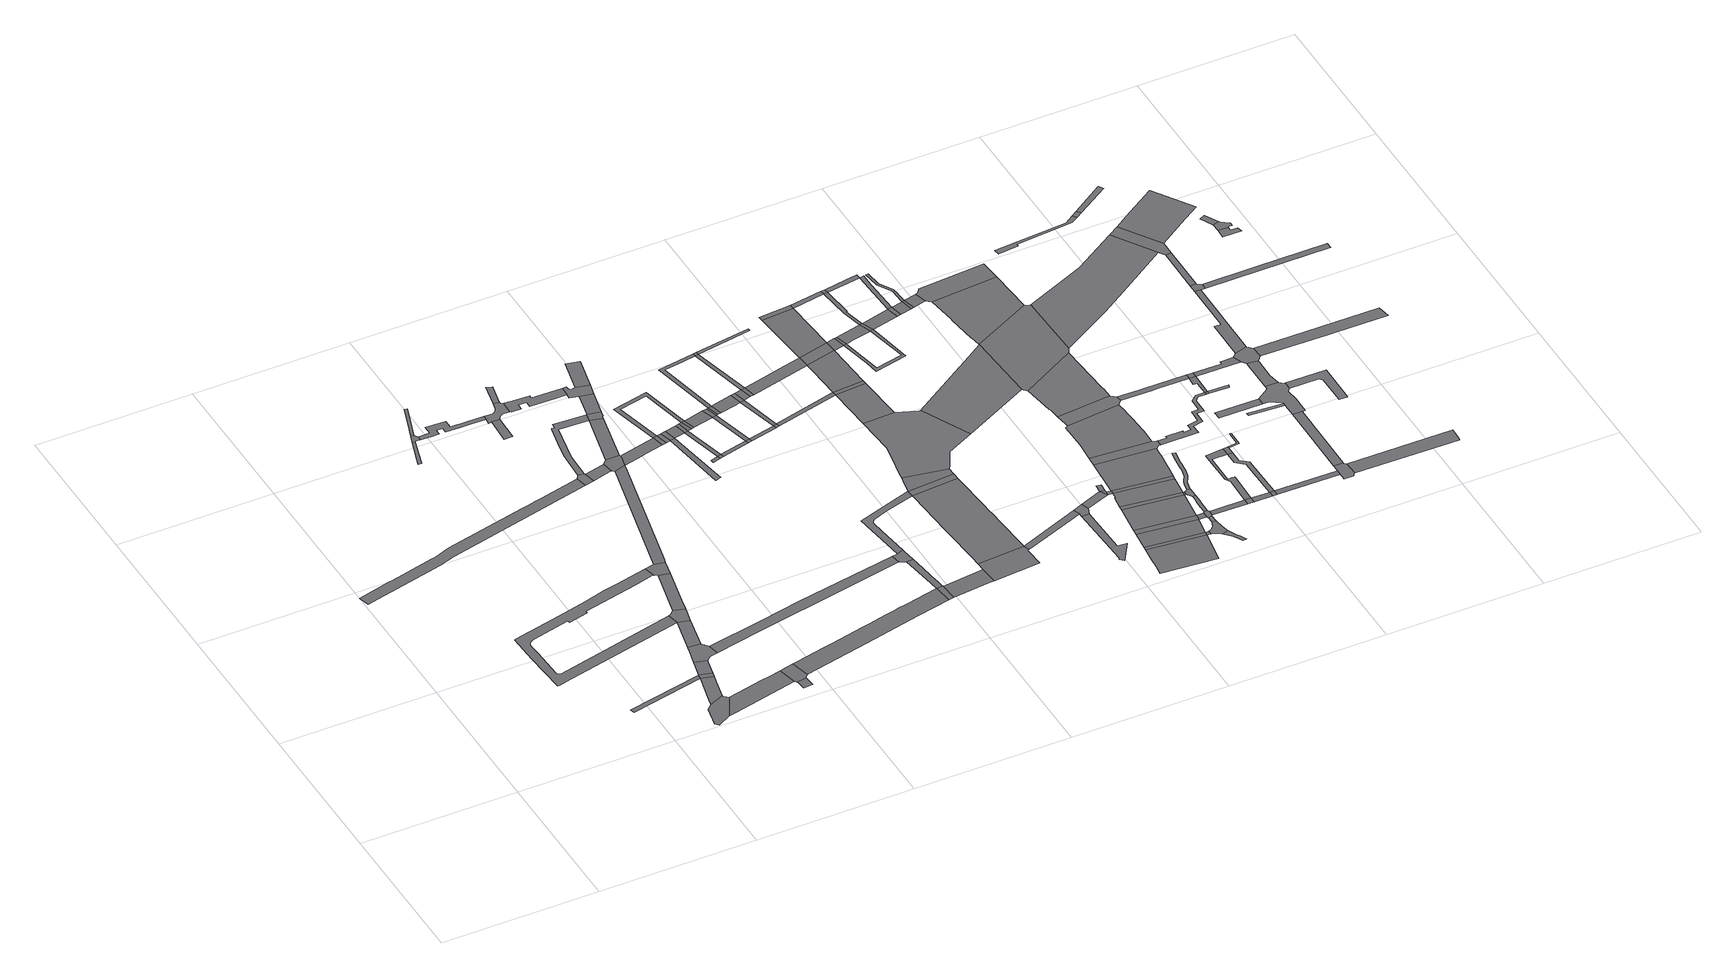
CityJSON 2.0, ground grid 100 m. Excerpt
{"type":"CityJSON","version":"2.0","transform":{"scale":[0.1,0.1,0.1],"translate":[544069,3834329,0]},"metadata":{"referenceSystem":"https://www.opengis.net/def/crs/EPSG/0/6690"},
"CityObjects":{
"road1":{"type":"Road","attributes":{"RoadStructureAttribute.sectionType":"1"},"geometry":[{"type":"MultiSurface","lod":"1","boundaries":[[[0,1,2,3,4]]]}]},
"road2":{"type":"Road","geometry":[{"type":"MultiSurface","lod":"1","boundaries":[[[5,6,7,8,9,10,11,12,13]]]}]},
"road3":{"type":"Road","attributes":{"RoadStructureAttribute.sectionType":"1"},"geometry":[{"type":"MultiSurface","lod":"1","boundaries":[[[14,15,16,17,18,19,20,21,22,23,24,25,26,27,28,29,30,31,32,33,34,35,36,37,38,39,40,41,42,43,44,45,46,47]]]}]},
"road4":{"type":"Road","attributes":{"RoadStructureAttribute.sectionType":"1"},"geometry":[{"type":"MultiSurface","lod":"1","boundaries":[[[48,49,50,51,52,53,54,55,56,57,58,59,60,61,62,63,64]]]}]},
"road5":{"type":"Road","attributes":{"RoadStructureAttribute.sectionType":"1"},"geometry":[{"type":"MultiSurface","lod":"1","boundaries":[[[4,65,66,67,7,6,68,69]]]}]},
"road6":{"type":"Road","geometry":[{"type":"MultiSurface","lod":"1","boundaries":[[[70,0,4,69,71]]]}]},
"road7":{"type":"Road","geometry":[{"type":"MultiSurface","lod":"1","boundaries":[[[72,70,71,73,74]]]}]},
"road8":{"type":"Road","attributes":{"RoadStructureAttribute.sectionType":"1"},"geometry":[{"type":"MultiSurface","lod":"1","boundaries":[[[75,76,77,13,12,78,79,80]]]}]},
"road9":{"type":"Road","attributes":{"RoadStructureAttribute.sectionType":"1"},"geometry":[{"type":"MultiSurface","lod":"1","boundaries":[[[81,82,72,74,83,84,85,86,87]]]}]},
"road10":{"type":"Road","attributes":{"RoadStructureAttribute.sectionType":"1"},"geometry":[{"type":"MultiSurface","lod":"1","boundaries":[[[27,88,81,87,89]]]}]},
"road11":{"type":"Road","geometry":[{"type":"MultiSurface","lod":"1","boundaries":[[[90,91,92,93,94,95,96]]]}]},
"road12":{"type":"Road","geometry":[{"type":"MultiSurface","lod":"1","boundaries":[[[97,98,99,100,28,27,89,101]]]}]},
"road13":{"type":"Road","geometry":[{"type":"MultiSurface","lod":"1","boundaries":[[[102,90,96,103,104,105,106]]]}]},
"road14":{"type":"Road","attributes":{"RoadStructureAttribute.sectionType":"1"},"geometry":[{"type":"MultiSurface","lod":"1","boundaries":[[[107,108,109,110]]]}]},
"road15":{"type":"Road","attributes":{"RoadStructureAttribute.sectionType":"1"},"geometry":[{"type":"MultiSurface","lod":"1","boundaries":[[[111,112,102,106,113,114]]]}]},
"road16":{"type":"Road","geometry":[{"type":"MultiSurface","lod":"1","boundaries":[[[115,116,75,80,117,108,107,118,119]]]}]},
"road17":{"type":"Road","attributes":{"RoadStructureAttribute.sectionType":"1"},"geometry":[{"type":"MultiSurface","lod":"1","boundaries":[[[120,121,97,101,122,123,124]]]}]},
"road18":{"type":"Road","geometry":[{"type":"MultiSurface","lod":"1","boundaries":[[[125,14,47,126,127,120,124,128]]]}]},
"road19":{"type":"Road","attributes":{"RoadStructureAttribute.sectionType":"1"},"geometry":[{"type":"MultiSurface","lod":"1","boundaries":[[[129,130,131,132,133,134,135,136,105,104,137,138,139,140,141,142,143,144,145,146]]]}]},
"road20":{"type":"Road","geometry":[{"type":"MultiSurface","lod":"1","boundaries":[[[147,148,149,150]]]}]},
"road21":{"type":"Road","attributes":{"RoadStructureAttribute.sectionType":"1"},"geometry":[{"type":"MultiSurface","lod":"1","boundaries":[[[151,152,153,154,155,125,128]]]}]},
"road22":{"type":"Road","geometry":[{"type":"MultiSurface","lod":"1","boundaries":[[[156,157,48,64,158,159,160,161]]]}]},
"road23":{"type":"Road","geometry":[{"type":"MultiSurface","lod":"1","boundaries":[[[162,163,164,165,166,146,145,167,168,150,149,169,170,171,172,173,174,175,176]]]}]},
"road24":{"type":"Road","attributes":{"RoadStructureAttribute.sectionType":"1"},"geometry":[{"type":"MultiSurface","lod":"1","boundaries":[[[177,178,159,158,179,180]]]}]},
"road25":{"type":"Road","attributes":{"RoadStructureAttribute.sectionType":"1"},"geometry":[{"type":"MultiSurface","lod":"1","boundaries":[[[181,182,183,85,84,184,185,186,187,188]]]}]},
"road26":{"type":"Road","attributes":{"RoadStructureAttribute.sectionType":"1"},"geometry":[{"type":"MultiSurface","lod":"1","boundaries":[[[189,190,191,162,176,192,193]]]}]},
"road27":{"type":"Road","attributes":{"RoadStructureAttribute.sectionType":"1"},"geometry":[{"type":"MultiSurface","lod":"1","boundaries":[[[194,195,196,197,198,199,200,201,156,161,202,203,204,205,206,207]]]}]},
"road28":{"type":"Road","attributes":{"RoadStructureAttribute.sectionType":"1"},"geometry":[{"type":"MultiSurface","lod":"1","boundaries":[[[208,209,210,211,212,213,214,215,216,217,115,119,218,219,220,221]]]}]},
"road29":{"type":"Road","geometry":[{"type":"MultiSurface","lod":"1","boundaries":[[[222,223,177,180,155,154,224]]]}]},
"road30":{"type":"Road","attributes":{"RoadStructureAttribute.sectionType":"1"},"geometry":[{"type":"MultiSurface","lod":"1","boundaries":[[[225,226,227,228,174,173,229,230,231,232,233,234,235,236,237,238]]]}]},
"road31":{"type":"Road","attributes":{"RoadStructureAttribute.sectionType":"1"},"geometry":[{"type":"MultiSurface","lod":"1","boundaries":[[[206,223,222,239]]]}]},
"road32":{"type":"Road","attributes":{"RoadStructureAttribute.sectionType":"1"},"geometry":[{"type":"MultiSurface","lod":"1","boundaries":[[[240,241,224,154,242,243,244]]]}]},
"road33":{"type":"Road","geometry":[{"type":"MultiSurface","lod":"1","boundaries":[[[207,206,239,245,246,247,248]]]}]},
"road34":{"type":"Road","attributes":{"RoadStructureAttribute.sectionType":"1"},"geometry":[{"type":"MultiSurface","lod":"1","boundaries":[[[249,250,251,252,248,247,253]]]}]},
"road35":{"type":"Road","geometry":[{"type":"MultiSurface","lod":"1","boundaries":[[[254,255,256,257,258,238,237,259,251,250,249,253,260,261,262,263,264]]]}]},
"road36":{"type":"Road","geometry":[{"type":"MultiSurface","lod":"1","boundaries":[[[265,240,244,266]]]}]},
"road37":{"type":"Road","attributes":{"RoadStructureAttribute.sectionType":"1"},"geometry":[{"type":"MultiSurface","lod":"1","boundaries":[[[267,265,266,268,269]]]}]},
"road38":{"type":"Road","attributes":{"RoadStructureAttribute.sectionType":"1"},"geometry":[{"type":"MultiSurface","lod":"1","boundaries":[[[270,271,272,273,274,269]]]}]},
"road39":{"type":"Road","geometry":[{"type":"MultiSurface","lod":"1","boundaries":[[[275,267,269,274]]]}]},
"road40":{"type":"Road","attributes":{"RoadStructureAttribute.sectionType":"1"},"geometry":[{"type":"MultiSurface","lod":"1","boundaries":[[[276,264,263,262,261,260,277]]]}]},
"road41":{"type":"Road","geometry":[{"type":"MultiSurface","lod":"1","boundaries":[[[278,279,280,281,282,283]]]}]},
"road42":{"type":"Road","attributes":{"RoadStructureAttribute.sectionType":"1"},"geometry":[{"type":"MultiSurface","lod":"1","boundaries":[[[284,285,240,265,286,287,288,289]]]}]},
"road43":{"type":"Road","attributes":{"RoadStructureAttribute.sectionType":"1"},"geometry":[{"type":"MultiSurface","lod":"1","boundaries":[[[290,275,274,291,292,293]]]}]},
"road44":{"type":"Road","geometry":[{"type":"MultiSurface","lod":"1","boundaries":[[[294,278,283,295]]]}]},
"road45":{"type":"Road","attributes":{"RoadStructureAttribute.sectionType":"1"},"geometry":[{"type":"MultiSurface","lod":"1","boundaries":[[[296,293,278,294]]]}]},
"road46":{"type":"Road","geometry":[{"type":"MultiSurface","lod":"1","boundaries":[[[297,290,293,296]]]}]},
"road47":{"type":"Road","attributes":{"RoadStructureAttribute.sectionType":"1"},"geometry":[{"type":"MultiSurface","lod":"1","boundaries":[[[288,298,297,296,299,300]]]}]},
"road48":{"type":"Road","geometry":[{"type":"MultiSurface","lod":"1","boundaries":[[[289,288,300,301]]]}]},
"road49":{"type":"Road","geometry":[{"type":"MultiSurface","lod":"1","boundaries":[[[302,208,221,303,304]]]}]},
"road50":{"type":"Road","attributes":{"RoadStructureAttribute.sectionType":"1"},"geometry":[{"type":"MultiSurface","lod":"1","boundaries":[[[305,306,307,308,309,310,311,208,302]]]}]},
"road51":{"type":"Road","attributes":{"RoadStructureAttribute.sectionType":"1"},"geometry":[{"type":"MultiSurface","lod":"1","boundaries":[[[312,294,295,313]]]}]},
"road52":{"type":"Road","geometry":[{"type":"MultiSurface","lod":"1","boundaries":[[[314,315,316,317,181,188,318,319,310,309]]]}]},
"road53":{"type":"Road","attributes":{"RoadStructureAttribute.sectionType":"1"},"geometry":[{"type":"MultiSurface","lod":"1","boundaries":[[[320,321,322,289,301,323]]]}]},
"road54":{"type":"Road","geometry":[{"type":"MultiSurface","lod":"1","boundaries":[[[324,312,313,325]]]}]},
"road55":{"type":"Road","attributes":{"RoadStructureAttribute.sectionType":"1"},"geometry":[{"type":"MultiSurface","lod":"1","boundaries":[[[326,323,312,324]]]}]},
"road56":{"type":"Road","attributes":{"RoadStructureAttribute.sectionType":"1"},"geometry":[{"type":"MultiSurface","lod":"1","boundaries":[[[327,328,304,303,329,330]]]}]},
"road57":{"type":"Road","geometry":[{"type":"MultiSurface","lod":"1","boundaries":[[[331,320,323,326]]]}]},
"road58":{"type":"Road","attributes":{"RoadStructureAttribute.sectionType":"1"},"geometry":[{"type":"MultiSurface","lod":"1","boundaries":[[[332,331,326,333,334,335]]]}]},
"road59":{"type":"Road","geometry":[{"type":"MultiSurface","lod":"1","boundaries":[[[336,332,335,337]]]}]},
"road60":{"type":"Road","attributes":{"RoadStructureAttribute.sectionType":"1"},"geometry":[{"type":"MultiSurface","lod":"1","boundaries":[[[338,339,340,341,317,316,342,343,344,345,346]]]}]},
"road61":{"type":"Road","attributes":{"RoadStructureAttribute.sectionType":"1"},"geometry":[{"type":"MultiSurface","lod":"1","boundaries":[[[347,324,325,348]]]}]},
"road62":{"type":"Road","attributes":{"RoadStructureAttribute.sectionType":"1"},"geometry":[{"type":"MultiSurface","lod":"1","boundaries":[[[349,350,332,336,351,352,353]]]}]},
"road63":{"type":"Road","attributes":{"RoadStructureAttribute.sectionType":"1"},"geometry":[{"type":"MultiSurface","lod":"1","boundaries":[[[354,355,336,337,356,357,358]]]}]},
"road64":{"type":"Road","geometry":[{"type":"MultiSurface","lod":"1","boundaries":[[[359,347,348,360]]]}]},
"road65":{"type":"Road","attributes":{"RoadStructureAttribute.sectionType":"1"},"geometry":[{"type":"MultiSurface","lod":"1","boundaries":[[[361,358,347,359]]]}]},
"road66":{"type":"Road","geometry":[{"type":"MultiSurface","lod":"1","boundaries":[[[362,354,358,361]]]}]},
"road67":{"type":"Road","attributes":{"RoadStructureAttribute.sectionType":"1"},"geometry":[{"type":"MultiSurface","lod":"1","boundaries":[[[363,362,361,364]]]}]},
"road68":{"type":"Road","geometry":[{"type":"MultiSurface","lod":"1","boundaries":[[[365,363,364,366]]]}]},
"road69":{"type":"Road","geometry":[{"type":"MultiSurface","lod":"1","boundaries":[[[367,368,369,327,330,370,371,372,373]]]}]},
"road70":{"type":"Road","attributes":{"RoadStructureAttribute.sectionType":"1"},"geometry":[{"type":"MultiSurface","lod":"1","boundaries":[[[374,353,363,365]]]}]},
"road71":{"type":"Road","geometry":[{"type":"MultiSurface","lod":"1","boundaries":[[[375,349,353,374]]]}]},
"road72":{"type":"Road","attributes":{"function":"3","RoadStructureAttribute.sectionType":"1"},"geometry":[{"type":"MultiSurface","lod":"1","boundaries":[[[376,377,378,379,380,381,382,383,346,384,385,386,387,368,367]]]}]},
"road73":{"type":"Road","attributes":{"RoadStructureAttribute.sectionType":"1"},"geometry":[{"type":"MultiSurface","lod":"1","boundaries":[[[388,359,360,389]]]}]},
"road74":{"type":"Road","geometry":[{"type":"MultiSurface","lod":"1","boundaries":[[[390,391,392,338,346,383]]]}]},
"road75":{"type":"Road","attributes":{"function":"3","RoadStructureAttribute.sectionType":"1"},"geometry":[{"type":"MultiSurface","lod":"1","boundaries":[[[393,394,395,392,391,396]]]}]},
"road76":{"type":"Road","attributes":{"RoadStructureAttribute.sectionType":"1"},"geometry":[{"type":"MultiSurface","lod":"1","boundaries":[[[397,398,399,400,401,402,403,404,405,406,407,365,366,408]]]}]},
"road77":{"type":"Road","attributes":{"RoadStructureAttribute.sectionType":"1"},"geometry":[{"type":"MultiSurface","lod":"1","boundaries":[[[409,410,411,375,374]]]}]},
"road78":{"type":"Road","attributes":{"RoadStructureAttribute.sectionType":"1"},"geometry":[{"type":"MultiSurface","lod":"1","boundaries":[[[412,367,373,413]]]}]},
"road79":{"type":"Road","attributes":{"function":"3","RoadStructureAttribute.sectionType":"1"},"geometry":[{"type":"MultiSurface","lod":"1","boundaries":[[[414,389,415,416,417]]]}]},
"road80":{"type":"Road","geometry":[{"type":"MultiSurface","lod":"1","boundaries":[[[418,417,416,419,420,421,422,393,396,423,424,425,426,427,428,429,430]]]}]},
"road81":{"type":"Road","geometry":[{"type":"MultiSurface","lod":"1","boundaries":[[[431,432,388,389,414]]]}]},
"road82":{"type":"Road","attributes":{"function":"3","RoadStructureAttribute.sectionType":"1"},"geometry":[{"type":"MultiSurface","lod":"1","boundaries":[[[433,408,434,435,432,431]]]}]},
"road83":{"type":"Road","geometry":[{"type":"MultiSurface","lod":"1","boundaries":[[[436,397,408,433]]]}]},
"road84":{"type":"Road","attributes":{"function":"3","RoadStructureAttribute.sectionType":"1"},"geometry":[{"type":"MultiSurface","lod":"1","boundaries":[[[437,438,439,440,441,442,443,444,397,436]]]}]},
"road85":{"type":"Road","attributes":{"RoadStructureAttribute.sectionType":"1"},"geometry":[{"type":"MultiSurface","lod":"1","boundaries":[[[445,446,447,448,449,450,451]]]}]},
"road86":{"type":"Road","geometry":[{"type":"MultiSurface","lod":"1","boundaries":[[[452,453,440,439]]]}]},
"road87":{"type":"Road","geometry":[{"type":"MultiSurface","lod":"1","boundaries":[[[454,412,413,451,450,455]]]}]},
"road88":{"type":"Road","attributes":{"RoadStructureAttribute.sectionType":"1"},"geometry":[{"type":"MultiSurface","lod":"1","boundaries":[[[456,457,436,433,458,459,460]]]}]},
"road89":{"type":"Road","geometry":[{"type":"MultiSurface","lod":"1","boundaries":[[[461,456,460,462]]]}]},
"road90":{"type":"Road","attributes":{"RoadStructureAttribute.sectionType":"1"},"geometry":[{"type":"MultiSurface","lod":"1","boundaries":[[[463,454,455,464]]]}]},
"road91":{"type":"Road","attributes":{"RoadStructureAttribute.sectionType":"1"},"geometry":[{"type":"MultiSurface","lod":"1","boundaries":[[[465,466,467,468,469,470,471]]]}]},
"road92":{"type":"Road","attributes":{"RoadStructureAttribute.sectionType":"1"},"geometry":[{"type":"MultiSurface","lod":"1","boundaries":[[[472,473,474,475,476,477,478,462,460]]]}]},
"road93":{"type":"Road","attributes":{"RoadStructureAttribute.sectionType":"1"},"geometry":[{"type":"MultiSurface","lod":"1","boundaries":[[[479,480,461,462,481,482,483,484,476]]]}]},
"road94":{"type":"Road","geometry":[{"type":"MultiSurface","lod":"1","boundaries":[[[485,465,471,486]]]}]},
"road95":{"type":"Road","attributes":{"RoadStructureAttribute.sectionType":"1"},"geometry":[{"type":"MultiSurface","lod":"1","boundaries":[[[487,452,439,488]]]}]},
"road96":{"type":"Road","geometry":[{"type":"MultiSurface","lod":"1","boundaries":[[[463,464,489,490]]]}]},
"road97":{"type":"Road","geometry":[{"type":"MultiSurface","lod":"1","boundaries":[[[491,492,463,490]]]}]},
"road98":{"type":"Road","attributes":{"RoadStructureAttribute.sectionType":"1"},"geometry":[{"type":"MultiSurface","lod":"1","boundaries":[[[493,485,486,494]]]}]},
"road99":{"type":"Road","attributes":{"RoadStructureAttribute.sectionType":"1"},"geometry":[{"type":"MultiSurface","lod":"1","boundaries":[[[489,464,495,496]]]}]},
"road100":{"type":"Road","geometry":[{"type":"MultiSurface","lod":"1","boundaries":[[[497,493,494,498,499]]]}]},
"road101":{"type":"Road","attributes":{"function":"3","RoadStructureAttribute.sectionType":"1"},"geometry":[{"type":"MultiSurface","lod":"1","boundaries":[[[500,501,502,503,430,429,428,427,504]]]}]},
"road102":{"type":"Road","geometry":[{"type":"MultiSurface","lod":"1","boundaries":[[[505,479,476,475]]]}]},
"road103":{"type":"Road","attributes":{"RoadStructureAttribute.sectionType":"1"},"geometry":[{"type":"MultiSurface","lod":"1","boundaries":[[[506,507,508,488,509,479,505]]]}]},
"road104":{"type":"Road","attributes":{"RoadStructureAttribute.sectionType":"1"},"geometry":[{"type":"MultiSurface","lod":"1","boundaries":[[[510,511,497,499,512,513]]]}]},
"road105":{"type":"Road","geometry":[{"type":"MultiSurface","lod":"1","boundaries":[[[514,487,488,508]]]}]},
"road106":{"type":"Road","geometry":[{"type":"MultiSurface","lod":"1","boundaries":[[[515,510,513,516]]]}]},
"road107":{"type":"Road","attributes":{"RoadStructureAttribute.sectionType":"1"},"geometry":[{"type":"MultiSurface","lod":"1","boundaries":[[[517,518,505,475,519]]]}]},
"road108":{"type":"Road","attributes":{"RoadStructureAttribute.sectionType":"1"},"geometry":[{"type":"MultiSurface","lod":"1","boundaries":[[[520,486,471,521]]]}]},
"road109":{"type":"Road","attributes":{"RoadStructureAttribute.sectionType":"1"},"geometry":[{"type":"MultiSurface","lod":"1","boundaries":[[[495,522,523,515,516,524,525]]]}]},
"road110":{"type":"Road","geometry":[{"type":"MultiSurface","lod":"1","boundaries":[[[496,495,525,526]]]}]},
"road111":{"type":"Road","geometry":[{"type":"MultiSurface","lod":"1","boundaries":[[[527,528,529,530,520,521,531,532,533,534,535,536]]]}]},
"road112":{"type":"Road","attributes":{"RoadStructureAttribute.sectionType":"1"},"geometry":[{"type":"MultiSurface","lod":"1","boundaries":[[[537,538,539,514,508,540]]]}]},
"road113":{"type":"Road","attributes":{"RoadStructureAttribute.sectionType":"1"},"geometry":[{"type":"MultiSurface","lod":"1","boundaries":[[[499,498,541,542]]]}]},
"road114":{"type":"Road","geometry":[{"type":"MultiSurface","lod":"1","boundaries":[[[543,544,545,546,547,548,549,550,533,532]]]}]},
"road115":{"type":"Road","geometry":[{"type":"MultiSurface","lod":"1","boundaries":[[[551,496,526,552,553,554]]]}]},
"road116":{"type":"Road","geometry":[{"type":"MultiSurface","lod":"1","boundaries":[[[555,556,517,519,557]]]}]},
"road117":{"type":"Road","attributes":{"RoadStructureAttribute.sectionType":"1"},"geometry":[{"type":"MultiSurface","lod":"1","boundaries":[[[558,559,527,536]]]}]},
"road118":{"type":"Road","geometry":[{"type":"MultiSurface","lod":"1","boundaries":[[[560,542,541,559,558,561,562,563]]]}]},
"road119":{"type":"Road","attributes":{"RoadStructureAttribute.sectionType":"1"},"geometry":[{"type":"MultiSurface","lod":"1","boundaries":[[[564,565,540,556,555]]]}]},
"road120":{"type":"Road","attributes":{"RoadStructureAttribute.sectionType":"1"},"geometry":[{"type":"MultiSurface","lod":"1","boundaries":[[[516,513,566,567]]]}]},
"road121":{"type":"Road","attributes":{"RoadStructureAttribute.sectionType":"1"},"geometry":[{"type":"MultiSurface","lod":"1","boundaries":[[[568,569,570,571,560,563,572,573,574,575]]]}]},
"road122":{"type":"Road","attributes":{"RoadStructureAttribute.sectionType":"1"},"geometry":[{"type":"MultiSurface","lod":"1","boundaries":[[[576,577,555,557,578]]]}]},
"road123":{"type":"Road","geometry":[{"type":"MultiSurface","lod":"1","boundaries":[[[579,551,554,580,581,582,583]]]}]},
"road124":{"type":"Road","geometry":[{"type":"MultiSurface","lod":"1","boundaries":[[[584,585,586,567,566,587,588,568,575,589]]]}]},
"road125":{"type":"Road","geometry":[{"type":"MultiSurface","lod":"1","boundaries":[[[590,576,578,591]]]}]},
"road126":{"type":"Road","attributes":{"RoadStructureAttribute.sectionType":"1"},"geometry":[{"type":"MultiSurface","lod":"1","boundaries":[[[592,593,594,595,596,597,598,599,600,601,602,603,576,590]]]}]},
"road127":{"type":"Road","geometry":[{"type":"MultiSurface","lod":"1","boundaries":[[[604,605,606,607,608,609,610,611,612,613,614,579,583]]]}]},
"road128":{"type":"Road","attributes":{"RoadStructureAttribute.sectionType":"1"},"geometry":[{"type":"MultiSurface","lod":"1","boundaries":[[[615,562,561,616,617]]]}]},
"road129":{"type":"Road","attributes":{"RoadStructureAttribute.sectionType":"1"},"geometry":[{"type":"MultiSurface","lod":"1","boundaries":[[[618,590,591,619]]]}]},
"road130":{"type":"Road","attributes":{"RoadStructureAttribute.sectionType":"1"},"geometry":[{"type":"MultiSurface","lod":"1","boundaries":[[[620,621,622,623,624,625,626,627,628,629,630,631,632,633,634,635,636,637,638,639,640,641,642,643,644,645,646,647,648,649,650,651,584,589]]]}]},
"road131":{"type":"Road","geometry":[{"type":"MultiSurface","lod":"1","boundaries":[[[652,653,654,655,611,610,656,657,658]]]}]},
"road132":{"type":"Road","geometry":[{"type":"MultiSurface","lod":"1","boundaries":[[[659,660,661,662,663,664,653,652]]]}]},
"road133":{"type":"Road","geometry":[{"type":"MultiSurface","lod":"1","boundaries":[[[617,616,665,666]]]}]},
"road134":{"type":"Road","geometry":[{"type":"MultiSurface","lod":"1","boundaries":[[[667,500,504,662,661,668,669]]]}]},
"road135":{"type":"Road","attributes":{"RoadStructureAttribute.sectionType":"1"},"geometry":[{"type":"MultiSurface","lod":"1","boundaries":[[[670,666,665,671,672]]]}]},
"road136":{"type":"Road","attributes":{"RoadStructureAttribute.sectionType":"1"},"geometry":[{"type":"MultiSurface","lod":"1","boundaries":[[[673,674,675,676,677,678,679,617,666,680,681,682,683,684,685,686,687,688]]]}]},
"road137":{"type":"Road","geometry":[{"type":"MultiSurface","lod":"1","boundaries":[[[689,690,691,692,693,694,500,667]]]}]},
"road138":{"type":"Road","geometry":[{"type":"MultiSurface","lod":"1","boundaries":[[[672,671,695,696]]]}]},
"road139":{"type":"Road","geometry":[{"type":"MultiSurface","lod":"1","boundaries":[[[697,698,699,700,701,618,619,690,689]]]}]},
"road140":{"type":"Road","attributes":{"RoadStructureAttribute.sectionType":"1"},"geometry":[{"type":"MultiSurface","lod":"1","boundaries":[[[688,702,703,672,696,704,705,706]]]}]},
"road141":{"type":"Road","geometry":[{"type":"MultiSurface","lod":"1","boundaries":[[[707,673,688,706,708]]]}]},
"road142":{"type":"Road","attributes":{"RoadStructureAttribute.sectionType":"1"},"geometry":[{"type":"MultiSurface","lod":"1","boundaries":[[[709,710,711,712,713,714,715,716,717,718,719,582,581,720,721,722,723,724,725,726,727,728]]]}]},
"road143":{"type":"Road","geometry":[{"type":"MultiSurface","lod":"1","boundaries":[[[729,730,731,732,733,707,708]]]}]},
"road144":{"type":"Road","attributes":{"RoadStructureAttribute.sectionType":"1"},"geometry":[{"type":"MultiSurface","lod":"1","boundaries":[[[734,735,658,657,736,737,738,739,740]]]}]},
"road145":{"type":"Road","attributes":{"RoadStructureAttribute.sectionType":"1"},"geometry":[{"type":"MultiSurface","lod":"1","boundaries":[[[741,742,696,695,743,744]]]}]},
"road146":{"type":"Road","geometry":[{"type":"MultiSurface","lod":"1","boundaries":[[[728,727,745,746]]]}]},
"road147":{"type":"Road","attributes":{"RoadStructureAttribute.sectionType":"1"},"geometry":[{"type":"MultiSurface","lod":"1","boundaries":[[[739,747,748,728,746,749]]]}]},
"road148":{"type":"Road","attributes":{"RoadStructureAttribute.sectionType":"1"},"geometry":[{"type":"MultiSurface","lod":"1","boundaries":[[[750,751,752,753]]]}]},
"road149":{"type":"Road","geometry":[{"type":"MultiSurface","lod":"1","boundaries":[[[740,739,749,754]]]}]},
"road150":{"type":"Road","geometry":[{"type":"MultiSurface","lod":"1","boundaries":[[[755,756,746,745]]]}]},
"road151":{"type":"Road","geometry":[{"type":"MultiSurface","lod":"1","boundaries":[[[757,758,744,743,759,760,761,762,763,764,765,766]]]}]},
"road152":{"type":"Road","geometry":[{"type":"MultiSurface","lod":"1","boundaries":[[[767,768,769,770,771]]]}]},
"road153":{"type":"Road","attributes":{"RoadStructureAttribute.sectionType":"1"},"geometry":[{"type":"MultiSurface","lod":"1","boundaries":[[[772,773,774,757,766,775]]]}]},
"road154":{"type":"Road","attributes":{"RoadStructureAttribute.sectionType":"1"},"geometry":[{"type":"MultiSurface","lod":"1","boundaries":[[[776,777,754,749,778,779]]]}]},
"road155":{"type":"Road","attributes":{"function":"3","RoadStructureAttribute.sectionType":"1"},"geometry":[{"type":"MultiSurface","lod":"1","boundaries":[[[780,781,782,669,668,783,784,785]]]}]},
"road156":{"type":"Road","geometry":[{"type":"MultiSurface","lod":"1","boundaries":[[[786,787,753,752,788,789,771,770,772,775,790,791,792,793,794,795,796]]]}]},
"road157":{"type":"Road","attributes":{"RoadStructureAttribute.sectionType":"1"},"geometry":[{"type":"MultiSurface","lod":"1","boundaries":[[[797,798,799,800,801,802,803,804,805]]]}]},
"road158":{"type":"Road","attributes":{"RoadStructureAttribute.sectionType":"1"},"geometry":[{"type":"MultiSurface","lod":"1","boundaries":[[[806,807,786,796,808,809,810]]]}]},
"road159":{"type":"Road","geometry":[{"type":"MultiSurface","lod":"1","boundaries":[[[811,812,813,779,778,806,810,814,815]]]}]},
"road160":{"type":"Road","attributes":{"RoadStructureAttribute.sectionType":"1"},"geometry":[{"type":"MultiSurface","lod":"1","boundaries":[[[764,763,816,817,818]]]}]},
"road161":{"type":"Road","attributes":{"RoadStructureAttribute.sectionType":"1"},"geometry":[{"type":"MultiSurface","lod":"1","boundaries":[[[819,820,821,822,823,794,793]]]}]},
"road162":{"type":"Road","attributes":{"RoadStructureAttribute.sectionType":"1"},"geometry":[{"type":"MultiSurface","lod":"1","boundaries":[[[824,825,826,813,812,827]]]}]},
"road163":{"type":"Road","geometry":[{"type":"MultiSurface","lod":"1","boundaries":[[[828,797,805,829]]]}]},
"road164":{"type":"Road","geometry":[{"type":"MultiSurface","lod":"1","boundaries":[[[830,824,827,831,832,833,834,835]]]}]},
"road165":{"type":"Road","attributes":{"RoadStructureAttribute.sectionType":"1"},"geometry":[{"type":"MultiSurface","lod":"1","boundaries":[[[836,837,830,835,838]]]}]},
"road166":{"type":"Road","geometry":[{"type":"MultiSurface","lod":"1","boundaries":[[[839,780,785,836,838,840]]]}]},
"road167":{"type":"Road","attributes":{"RoadStructureAttribute.sectionType":"1"},"geometry":[{"type":"MultiSurface","lod":"1","boundaries":[[[841,828,829,842]]]}]},
"road168":{"type":"Road","attributes":{"RoadStructureAttribute.sectionType":"1"},"geometry":[{"type":"MultiSurface","lod":"1","boundaries":[[[843,815,814,844,845,846,847,848]]]}]},
"road169":{"type":"Road","attributes":{"function":"3","RoadStructureAttribute.sectionType":"1"},"geometry":[{"type":"MultiSurface","lod":"1","boundaries":[[[849,850,839,840,851,852]]]}]},
"road170":{"type":"Road","attributes":{"RoadStructureAttribute.sectionType":"1"},"geometry":[{"type":"MultiSurface","lod":"1","boundaries":[[[853,832,831,854,855,856]]]}]},
"road171":{"type":"Road","geometry":[{"type":"MultiSurface","lod":"1","boundaries":[[[857,858,859,860]]]}]},
"road172":{"type":"Road","attributes":{"RoadStructureAttribute.sectionType":"1"},"geometry":[{"type":"MultiSurface","lod":"1","boundaries":[[[861,862,863,864,865,866]]]}]},
"road173":{"type":"Road","geometry":[{"type":"MultiSurface","lod":"1","boundaries":[[[867,868,869,860,859,861,866,870,871,872]]]}]}
},
"vertices":[
[1382,457,0],[904,357,0],[907,342,0],[911,328,0],[1381,427,0],
[1422,227,0],[1418,231,0],[1329,193,0],[1294,161,0],[1268,30,0],[1287,10,0],[1289,9,0],[1372,54,0],[1448,201,0],
[1554,1440,0],[1353,1392,0],[1260,1374,0],[1123,1337,0],[884,1277,0],[837,1267,0],[661,1227,0],[627,1220,0],[610,1214,0],[615,1018,0],[634,736,0],[649,738,0],[692,748,0],[1496,934,0],[1479,1007,0],[701,823,0],[691,832,0],[681,841,0],[671,1045,0],[665,1125,0],[668,1138,0],[671,1141,0],[675,1148,0],[683,1155,0],[695,1163,0],[713,1168,0],[952,1228,0],[954,1221,0],[957,1211,0],[1084,1242,0],[1083,1250,0],[1082,1254,0],[1441,1338,0],[1570,1369,0],
[1581,2330,0],[1323,2270,0],[1280,2260,0],[1227,2247,0],[1184,2237,0],[655,2113,0],[549,2077,0],[524,2071,0],[354,2030,0],[242,2003,0],[218,1998,0],[3,1946,0],[20,1875,0],[53,1883,0],[541,1999,0],[647,2033,0],[1597,2259,0],
[1380,421,0],[1339,239,0],[1330,200,0],[1448,359,0],[1459,409,0],
[1388,458,0],[1466,440,0],
[1414,571,0],[1488,534,0],[1492,553,0],
[1813,282,0],[1732,264,0],[1686,254,0],[1386,58,0],[1423,66,0],[1840,161,0],
[1444,706,0],[1436,666,0],[1523,578,0],[1571,588,0],[1557,657,0],[1556,658,0],[1524,700,0],
[1469,814,0],[1570,915,0],
[905,3045,0],[863,2919,0],[861,2914,0],[844,2857,0],[866,2856,0],[891,2937,0],[921,3040,0],
[1521,1039,0],[1500,1016,0],[1499,1014,0],[1496,1011,0],[1592,1016,0],
[925,3103,0],[929,3048,0],[957,3047,0],[958,3077,0],[941,3097,0],
[1914,156,0],[1855,148,0],[1860,84,0],[1919,89,0],
[1002,3331,0],[967,3229,0],[984,3227,0],[1016,3326,0],
[1904,303,0],[1824,285,0],[1851,151,0],[1914,160,0],[1934,182,0],
[1594,1356,0],[1551,1171,0],[1601,1059,0],[1609,1097,0],[1662,1341,0],
[1617,1455,0],[1575,1366,0],[1589,1359,0],[1683,1440,0],
[1268,3070,0],[1213,3071,0],[1207,3071,0],[1158,3072,0],[1159,3128,0],[1137,3129,0],[1033,3133,0],[1032,3075,0],[1030,3045,0],[1076,3044,0],[1076,3082,0],[1116,3080,0],[1116,3043,0],[1201,3041,0],[1209,3041,0],[1276,3040,0],[1369,3037,0],[1370,3067,0],
[1378,2834,0],[1433,2835,0],[1437,3003,0],[1387,3002,0],
[1686,1455,0],[1697,1502,0],[1872,2294,0],[1877,2314,0],[1804,2289,0],
[1603,2360,0],[1584,2335,0],[1657,2274,0],[1640,2345,0],[1640,2349,0],[1640,2353,0],
[1471,3148,0],[1461,3100,0],[1448,3080,0],[1425,3066,0],[1380,3067,0],[1367,3002,0],[1374,3002,0],[1442,3011,0],[1445,3017,0],[1457,3029,0],[1476,3038,0],[1517,3036,0],[1520,3121,0],[1508,3131,0],[1505,3141,0],
[1775,2376,0],[1766,2374,0],[1738,2293,0],[1785,2304,0],
[2844,900,0],[2198,786,0],[1928,731,0],[1877,648,0],[1918,656,0],[2430,756,0],[2501,770,0],[2855,840,0],
[1499,3295,0],[1494,3260,0],[1493,3257,0],[1533,3265,0],[1536,3281,0],
[1684,2827,0],[1679,2799,0],[1677,2792,0],[1660,2796,0],[1658,2787,0],[1625,2627,0],[1611,2554,0],[1603,2361,0],[1644,2502,0],[1644,2532,0],[1689,2771,0],[1693,2771,0],[1883,2762,0],[1891,2817,0],
[2935,531,0],[2725,485,0],[2665,472,0],[2635,465,0],[2570,450,0],[2460,426,0],[2401,413,0],[2186,365,0],[2128,352,0],[1938,310,0],[2365,278,0],[2565,323,0],[2733,361,0],[2949,409,0],
[1888,2408,0],[1804,2407,0],[1895,2401,0],
[1686,3093,0],[1686,3112,0],[1578,3116,0],[1553,3119,0],[1529,3036,0],[1529,3031,0],[1588,3030,0],[1589,3069,0],[1643,3069,0],[1642,3029,0],[1806,3026,0],[1861,3024,0],[1876,3024,0],[1878,3089,0],
[1962,2745,0],
[2130,2458,0],[2128,2458,0],[2010,2346,0],[2032,2352,0],[2149,2380,0],
[1966,2763,0],[1970,2762,0],[1978,2799,0],[1895,2817,0],
[2007,2964,0],[1965,2973,0],[1931,2980,0],[1897,2825,0],[2014,2962,0],
[1933,3057,0],[1921,3055,0],[1908,3065,0],[1906,3075,0],[1906,3089,0],[1874,2994,0],[2032,3042,0],[2023,3044,0],[2021,3044,0],[1963,3057,0],[1948,3060,0],
[2156,2465,0],[2175,2386,0],
[2187,2472,0],[2202,2393,0],[2206,2394,0],
[2271,1961,0],[2272,1958,0],[2289,1964,0],[2307,1969,0],[2239,2400,0],
[2220,2480,0],
[1994,3273,0],[2079,3255,0],
[2377,2144,0],[2330,2131,0],[2331,2120,0],[2333,2109,0],[2334,2109,0],[2383,2121,0],
[2283,2836,0],[2051,2786,0],[2084,2771,0],[2268,2811,0],[2335,2508,0],[2358,2513,0],
[2293,2497,0],[2238,2402,0],[2303,2417,0],[2310,2419,0],
[2402,2152,0],[2408,2128,0],
[2335,2426,0],
[2317,2503,0],
[2331,2507,0],[2339,2427,0],[2361,2432,0],
[2376,2436,0],
[2975,535,0],[2983,413,0],[2976,531,0],
[2973,546,0],[2968,588,0],[2967,594,0],[2942,785,0],[2937,823,0],[2893,817,0],[2927,588,0],
[2582,2196,0],[2588,2172,0],
[2935,837,0],[2932,860,0],[2922,923,0],[2882,907,0],[2860,837,0],[2873,829,0],
[2488,2544,0],[2366,2515,0],[2363,2514,0],[2515,2468,0],
[2607,2202,0],[2613,2178,0],
[2538,2474,0],
[3245,561,0],[3225,559,0],[3227,441,0],[3255,443,0],
[2519,2552,0],
[2531,2555,0],[2542,2475,0],[2546,2476,0],[2552,2477,0],
[2554,2560,0],[2573,2482,0],
[3186,1374,0],[2931,1293,0],[2833,1262,0],[2834,1260,0],[2897,1130,0],[2886,1215,0],[2901,1237,0],[3003,1273,0],[3194,1329,0],
[2784,2243,0],[2789,2222,0],
[2676,3022,0],[2439,2985,0],[2467,2968,0],[2591,2986,0],[2679,3002,0],
[2694,2594,0],[2562,2562,0],[2676,2507,0],[2708,2515,0],[2715,2517,0],
[2806,2251,0],[2812,2227,0],
[2741,2523,0],
[2722,2601,0],
[2769,2612,0],[2788,2535,0],
[2794,2618,0],[2813,2541,0],
[3545,639,0],[3244,619,0],[3248,561,0],[3557,465,0],[3549,580,0],[3548,597,0],[3559,601,0],
[2701,3005,0],
[2698,3025,0],
[3545,644,0],[3545,648,0],[3543,662,0],[3526,894,0],[3521,970,0],[3516,1026,0],[3514,1056,0],[3493,1350,0],[3195,1311,0],[3219,979,0],[3222,936,0],[3240,684,0],
[3218,2354,0],[3222,2328,0],
[3491,1380,0],[3490,1396,0],[3190,1375,0],
[3213,1500,0],[3207,1470,0],[3192,1385,0],[3487,1447,0],
[3194,2714,0],[3188,2713,0],[3119,2697,0],[3113,2695,0],[3099,2692,0],[3086,2689,0],[2955,2657,0],[2948,2655,0],[2935,2652,0],[2923,2650,0],[2801,2620,0],[3200,2636,0],
[2901,3037,0],[3058,3063,0],[3055,3080,0],
[3941,795,0],[3958,751,0],
[3421,2343,0],[3223,2321,0],[3244,2029,0],[3443,2037,0],
[3577,1986,0],[3262,1775,0],[3233,1609,0],[3219,1532,0],[3216,1515,0],[3504,1473,0],[3510,1485,0],[3552,1566,0],[3559,1579,0],[3741,1670,0],[3690,1771,0],[3690,1772,0],[3584,1983,0],
[3419,2369,0],[3221,2354,0],
[3396,2684,0],[3200,2635,0],[3205,2572,0],
[3391,2765,0],
[3365,3117,0],[3364,3123,0],[3365,3123,0],[3159,3108,0],[3160,3097,0],[3162,3082,0],[3162,3079,0],[3163,3068,0],
[3976,300,0],[3968,287,0],[3992,266,0],[4073,393,0],[4015,401,0],[4005,728,0],[3959,726,0],
[3361,3157,0],[3156,3142,0],
[4005,820,0],[4024,773,0],
[3447,2778,0],[3396,2766,0],[3402,2685,0],[3455,2698,0],[3466,2700,0],
[3465,2783,0],[3484,2704,0],
[4149,877,0],[4177,830,0],
[4141,295,0],[4130,200,0],[4124,135,0],[4118,72,0],[4472,38,0],[4483,103,0],[4507,254,0],
[3508,2501,0],[3524,2411,0],[3734,2458,0],[3681,2751,0],[3658,2745,0],[3716,2473,0],[3539,2436,0],
[3630,2823,0],[3616,2819,0],[3501,2708,0],[3506,2710,0],[3536,2717,0],[3650,2743,0],
[4143,319,0],[4511,278,0],
[3573,3188,0],[3577,3159,0],
[4180,857,0],[4181,874,0],
[4186,927,0],[4154,930,0],
[4157,442,0],[4531,400,0],
[4208,829,0],[4210,854,0],
[4161,480,0],[4534,400,0],[4537,438,0],
[4148,2356,0],[4146,2354,0],[4045,2287,0],[3665,2037,0],[4176,1889,0],
[3646,2826,0],
[3616,2959,0],[3624,2962,0],[3602,3161,0],[3599,2959,0],
[4183,673,0],[4164,504,0],[4537,439,0],[4560,631,0],
[3598,3191,0],
[4186,702,0],[4563,656,0],
[3835,2872,0],[3658,2829,0],[3854,2793,0],
[4531,278,0],[4536,251,0],
[4205,789,0],[4198,788,0],[4567,689,0],[4578,785,0],
[4581,810,0],
[4588,349,0],[4582,331,0],[4572,307,0],[4554,286,0],[4559,243,0],[4593,223,0],[4633,237,0],[4629,249,0],[4619,288,0],[4613,343,0],
[3820,3224,0],[3744,3213,0],[3686,3204,0],[3824,3196,0],
[4584,400,0],[4584,437,0],
[4637,172,0],[4658,139,0],[4667,117,0],[4691,119,0],[4686,136,0],[4672,160,0],[4657,186,0],[4641,216,0],
[4229,1102,0],[4603,994,0],[4609,1044,0],[4611,1072,0],
[3861,2878,0],[3835,2874,0],[3880,2799,0],
[4613,394,0],[4588,386,0],
[4591,448,0],[4616,399,0],[4617,437,0],[4611,448,0],
[3852,3111,0],[3849,3199,0],
[4571,629,0],[4573,656,0],
[4595,596,0],[4595,567,0],[4592,534,0],[4591,493,0],[4611,492,0],[4612,533,0],[4615,567,0],[4615,596,0],
[3937,2897,0],[3937,2895,0],[3955,2817,0],
[4234,1168,0],[4635,1090,0],[4647,1090,0],[4647,1130,0],[4616,1139,0],
[4596,669,0],[4589,662,0],[4580,657,0],[4577,625,0],[4585,615,0],[4616,659,0],
[3954,2900,0],[3973,2821,0],
[3950,2954,0],[3949,2991,0],[3947,3002,0],[3944,3015,0],[3893,3102,0],[3881,3203,0],[3865,3201,0],[3880,3095,0],[3930,3009,0],[3933,2999,0],[3934,2990,0],[3935,2954,0],
[4619,1245,0],[4616,1334,0],[4614,1352,0],[4610,1401,0],[4604,1482,0],[4604,1484,0],[4600,1518,0],[4258,1481,0],[4241,1470,0],[4243,1296,0],[4243,1283,0],
[4658,436,0],[4843,397,0],[4843,434,0],
[4037,2919,0],[4056,2841,0],
[4616,678,0],[4619,693,0],[4624,713,0],[4631,732,0],[4640,747,0],[4646,756,0],[4651,764,0],[4655,775,0],[4666,822,0],[4669,836,0],[4670,852,0],[4672,870,0],[4675,902,0],[4678,926,0],[4682,949,0],[4690,988,0],[4671,992,0],[4662,953,0],[4658,929,0],[4656,904,0],[4652,872,0],[4650,854,0],[4649,838,0],[4647,826,0],[4636,781,0],[4632,773,0],[4629,767,0],[4623,758,0],[4612,740,0],[4605,718,0],[4599,697,0],[4596,680,0],
[4594,1611,0],[4247,1580,0],[4251,1540,0],[4256,1497,0],[4618,1536,0],[4628,1547,0],[4624,1583,0],
[4589,1680,0],[4586,1706,0],[4563,2056,0],[4206,1862,0],[4233,1661,0],[4239,1654,0],
[4881,396,0],[4881,434,0],
[4535,2552,0],[4580,2093,0],[4571,2538,0],
[4892,434,0],[4998,395,0],[4999,432,0],
[4941,896,0],[4940,896,0],[4827,884,0],[4827,863,0],[4827,842,0],[4827,647,0],[4849,619,0],[4886,627,0],[4887,645,0],[4870,645,0],[4842,644,0],[4842,842,0],[4849,842,0],[4854,842,0],[4940,840,0],[4945,840,0],
[4513,2847,0],[4089,2816,0],[4112,2632,0],[4113,2617,0],[4136,2429,0],[4138,2429,0],
[5028,395,0],[5029,431,0],
[4505,2965,0],[4503,2986,0],[4072,2953,0],[4068,2946,0],[4052,2923,0],
[4943,758,0],[4996,713,0],[5023,726,0],[4975,766,0],[4976,840,0],
[4976,900,0],[4977,891,0],
[5027,1393,0],[4987,1358,0],[4983,1271,0],[4938,1270,0],[4934,1188,0],[4861,1174,0],[4862,1132,0],[4814,1129,0],[4814,1144,0],[4707,1145,0],[4707,1128,0],[4887,1090,0],[4887,1152,0],[4954,1165,0],[4956,1248,0],[5003,1246,0],[5005,1348,0],[5029,1373,0],[5081,1372,0],[5082,1391,0],
[5047,896,0],[5048,999,0],[5043,999,0],[5038,999,0],[5036,906,0],
[4795,1580,0],[4768,1581,0],[4831,1544,0],[4853,1544,0],[4913,1543,0],[5062,1542,0],[5062,1578,0],
[5427,427,0],[5033,431,0],[5427,390,0],[5427,429,0],
[5099,1372,0],[5099,1392,0],
[5058,1486,0],[5083,1484,0],[5103,1541,0],
[5048,1204,0],[5051,1151,0],[5326,1150,0],[5326,1199,0],
[5103,1577,0],
[5227,1368,0],[5234,1388,0],
[5428,473,0],[5427,443,0],[5427,376,0],[5427,345,0],[5486,344,0],[5493,352,0],[5506,366,0],[5501,458,0],[5490,470,0],[5487,473,0],
[5207,1115,0],[5207,1105,0],[5207,1095,0],[5435,1082,0],[5435,1102,0],
[5433,989,0],[5433,965,0],[5431,813,0],[5494,989,0],
[5286,1595,0],[5286,1576,0],[5390,1538,0],[5369,1594,0],
[5253,2890,0],[4969,2707,0],[4777,2625,0],[4913,2289,0],[5082,2397,0],[5422,2623,0],
[5411,1283,0],[5410,1256,0],[5366,1149,0],[5435,1107,0],[5513,989,0],[5514,1111,0],[5506,1183,0],[5524,1206,0],[5525,1261,0],[5513,1261,0],[5492,1282,0],
[5144,3137,0],[5085,3098,0],[4623,3064,0],[4613,3062,0],[4618,3027,0],[4748,3038,0],[4748,3055,0],[5115,3084,0],[5160,3112,0],
[5412,1516,0],[5412,1493,0],[5478,1357,0],[5481,1492,0],[5481,1503,0],
[5487,1637,0],[5478,1647,0],[5398,1622,0],[5511,1537,0],[5507,1617,0],
[6167,357,0],[6168,377,0],[6172,451,0],
[5709,1204,0],[5728,1185,0],[5727,987,0],[5782,987,0],[5784,1258,0],
[5447,2218,0],[5445,1890,0],[5401,1890,0],[5484,2218,0],
[5181,3164,0],[5199,3137,0],
[5448,2276,0],[5513,2218,0],[5513,2255,0],[5511,2257,0],[5486,2275,0],[5484,2276,0],
[5450,2585,0],[5449,2441,0],[5486,2585,0],
[5323,2935,0],[5487,2680,0],
[5395,3304,0],[5414,3274,0],
[5752,1615,0],[5511,1538,0],[5934,1531,0],[5984,1531,0],[6317,1528,0],[6303,1610,0],
[5637,3139,0],[5407,2989,0],[5654,2791,0],[5801,2886,0],
[5860,2257,0],[5861,2217,0],[6307,2216,0],[6307,2259,0],
[5805,2799,0],[5771,2780,0],[5813,2701,0],[5853,2716,0],
[5813,2642,0],[5812,2581,0],[5932,2580,0],[5924,2614,0],[5877,2616,0],[5876,2641,0],
[5889,2682,0],[5876,2691,0],[5863,2701,0],[5884,2647,0],[5905,2646,0],[5906,2674,0]
]}
